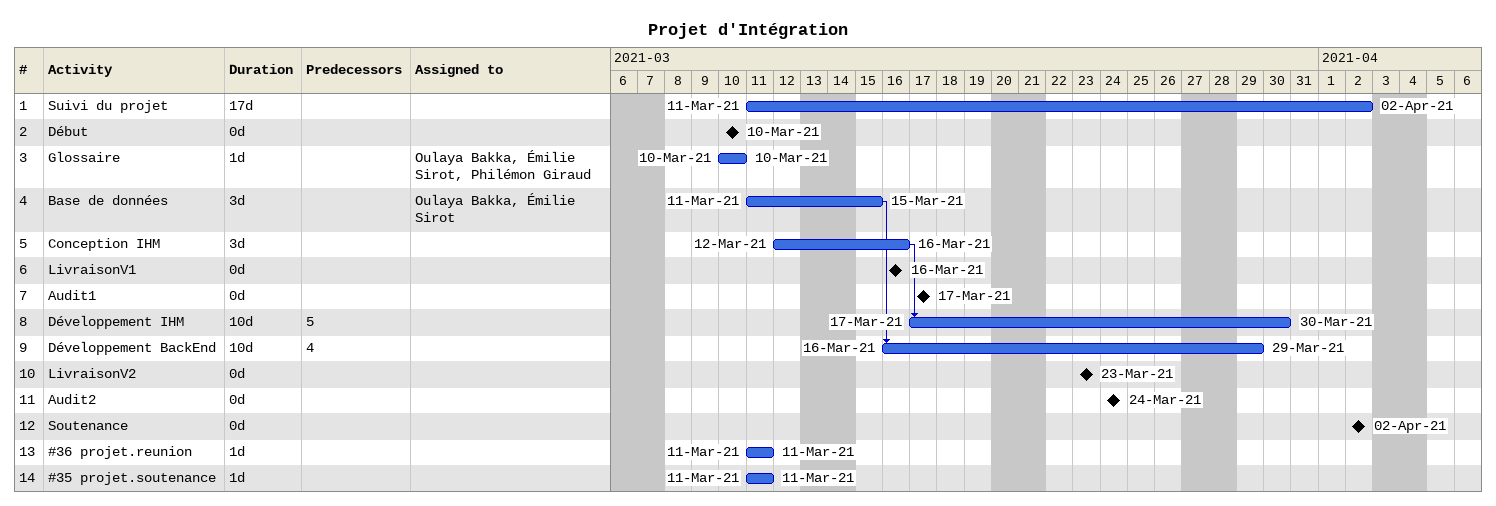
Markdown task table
Projet d'Intégration

| ID | Task | Duration | Start | Finish | Predecessors | Resources |
|---|---|---|---|---|---|---|
| 1 | Suivi du projet | 17d | 2021-03-11 | 2021-04-02 |  |  |
| 2 | Début | 0d | 2021-03-10 | 2021-03-10 |  |  |
| 3 | Glossaire | 1d | 2021-03-10 | 2021-03-10 |  | Oulaya Bakka, Émilie Sirot, Philémon Giraud |
| 4 | Base de données | 3d | 2021-03-11 | 2021-03-15 |  | Oulaya Bakka, Émilie Sirot |
| 5 | Conception IHM | 3d | 2021-03-12 | 2021-03-16 |  |  |
| 6 | LivraisonV1 | 0d | 2021-03-16 | 2021-03-16 |  |  |
| 7 | Audit1 | 0d | 2021-03-17 | 2021-03-17 |  |  |
| 8 | Développement IHM | 10d | 2021-03-17 | 2021-03-30 | 5 |  |
| 9 | Développement BackEnd | 10d | 2021-03-16 | 2021-03-29 | 4 |  |
| 10 | LivraisonV2 | 0d | 2021-03-23 | 2021-03-23 |  |  |
| 11 | Audit2 | 0d | 2021-03-24 | 2021-03-24 |  |  |
| 12 | Soutenance | 0d | 2021-04-02 | 2021-04-02 |  |  |
| 13 | #36 projet.reunion | 1d | 2021-03-11 | 2021-03-11 |  |  |
| 14 | #35 projet.soutenance | 1d | 2021-03-11 | 2021-03-11 |  |  |
